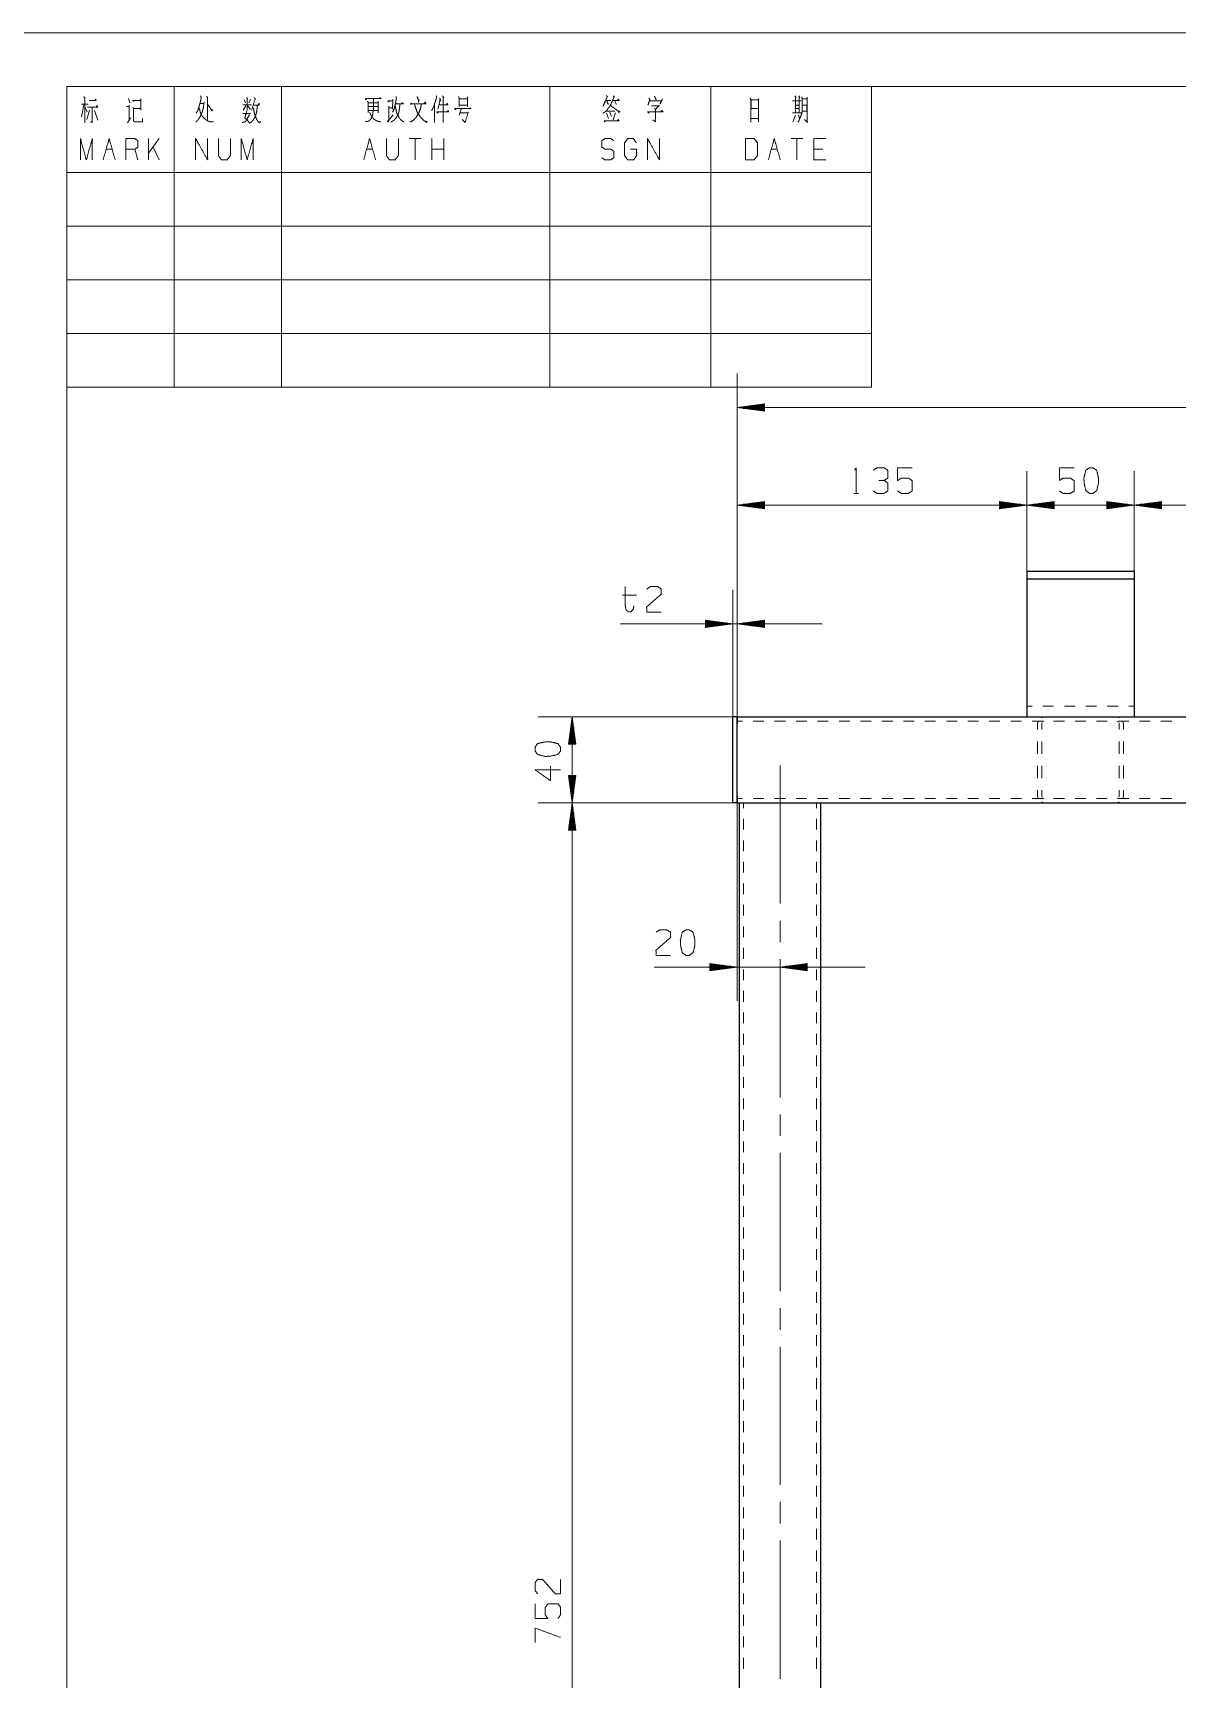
# Model space of a CAD drawing. Header units: millimetres. Extents: x 2210 to 79821, y -19430 to 2344.
# Drawn here: x 6699.8 to 6806.4, y 1636.4 to 1789.8 of the extents above; entities that cross this region are included whole.
import ezdxf

# ---------------------------------------------------------------- set-up
doc = ezdxf.new("R2010")
doc.units = ezdxf.units.MM
doc.layers.add('101', color=7, linetype='Continuous', true_color=0xffffff)

msp = doc.modelspace()

# ---------------------------------------------------------------- linework, layer by layer
at = {"layer": '101', "color": 133, "linetype": 'Continuous', "lineweight": 18}
for p, q in [((7097.92, 1789.82), (6677.92, 1789.82)), ((6702.92, 1784.82), (6702.92, 1756.82)), ((7092.92, 1784.82), (6702.92, 1784.82)), ((6702.92, 1784.82), (6702.92, 1497.82)), ((6702.92, 1784.82), (6777.92, 1784.82)), ((6702.92, 1784.82), (6777.92, 1784.82)), ((6702.92, 1784.82), (6777.92, 1784.82)), ((6712.92, 1784.82), (6712.92, 1756.82)), ((6722.92, 1784.82), (6722.92, 1756.82)), ((6747.92, 1784.82), (6747.92, 1756.82)), ((6762.92, 1784.82), (6762.92, 1756.82)), ((6777.92, 1784.82), (6777.92, 1756.82)), ((6702.92, 1776.82), (6777.92, 1776.82)), ((6702.92, 1771.82), (6777.92, 1771.82)), ((6702.92, 1766.82), (6777.92, 1766.82)), ((6702.92, 1761.82), (6777.92, 1761.82)), ((6702.92, 1756.82), (6777.92, 1756.82))]:
    msp.add_line(p, q, dxfattribs=at)
at = {"layer": '101', "color": 72, "linetype": 'Continuous', "lineweight": 18}
for p, q in [((6704.49, 1783.12), (6704.27, 1782.01)), ((6704.28, 1783.19), (6704.9, 1783.19)), ((6704.6, 1782.96), (6704.82, 1782.48)), ((6708.66, 1783.7), (6708.79, 1783.31)), ((6709.05, 1782.9), (6709.14, 1782.79)), ((6715.33, 1783.23), (6715.68, 1783.23)), ((6719.6, 1783.02), (6719.34, 1782.61)), ((6719.44, 1783.6), (6719.58, 1783.31)), ((6719.79, 1783), (6720.03, 1782.73)), ((6720.06, 1783.64), (6719.87, 1783.31)), ((6731.03, 1783.31), (6731.91, 1783.31)), ((6731.03, 1782.96), (6731.89, 1782.96)), ((6731.92, 1783.45), (6731.92, 1782.38)), ((6732.92, 1782.98), (6732.92, 1781.72)), ((6732.93, 1782.83), (6733.27, 1782.83)), ((6733.31, 1783.64), (6733.28, 1782.71)), ((6737.19, 1783.1), (6737.19, 1781.47)), ((6739.47, 1783.68), (6740.23, 1783.68)), ((6739.47, 1783.1), (6740.23, 1783.1)), ((6740.25, 1783.87), (6740.25, 1782.92)), ((6753.95, 1783.5), (6754.13, 1783.16)), ((6771.14, 1783.95), (6771.24, 1783.81)), ((6705.03, 1782.61), (6704.79, 1781.74)), ((6705.48, 1782.59), (6705.79, 1781.7)), ((6708.57, 1781.45), (6708.85, 1781.9)), ((6719.31, 1782.3), (6720.07, 1782.3)), ((6731.01, 1782.59), (6731.89, 1782.59)), ((6739.65, 1782.73), (6739.47, 1782.15)), ((6739.52, 1782.38), (6740.25, 1782.38)), ((6753.22, 1782.34), (6753.4, 1781.84)), ((6753.27, 1782.54), (6753.98, 1782.54)), ((6753.51, 1782.44), (6753.68, 1782.03)), ((6754.04, 1782.38), (6753.84, 1781.72)), ((6770.83, 1782.15), (6770.57, 1781.53)), ((6770.77, 1782.77), (6771.17, 1782.77)), ((6771.09, 1782.19), (6771.2, 1781.86)), ((6771.67, 1781.76), (6771.91, 1781.51)), ((6711.51, 1779.97), (6710.54, 1778.6)), ((6710.54, 1778), (6710.54, 1779.97)), ((6735.93, 1779.97), (6734.82, 1779.97)), ((6735.38, 1779.97), (6735.38, 1778)), ((6736.94, 1778), (6736.94, 1779.97)), ((6738.05, 1778), (6738.05, 1779.97)), ((6771.52, 1779.97), (6770.41, 1779.97)), ((6770.96, 1779.97), (6770.96, 1778)), ((6706.58, 1778.99), (6707.13, 1778.99)), ((6709.53, 1778), (6709.26, 1778.99)), ((6711.51, 1778), (6710.95, 1779.18)), ((6730.85, 1778.99), (6731.41, 1778.99)), ((6738.05, 1778.99), (6736.94, 1778.99)), ((6768.56, 1778.99), (6769.12, 1778.99)), ((6773.36, 1778.99), (6772.53, 1778.99)), ((6776.26, 1746.91), (6776.69, 1746.91)), ((6754.7, 1737.42), (6756.02, 1737.42))]:
    msp.add_line(p, q, dxfattribs=at)
at = {"layer": '101', "color": 22, "linetype": 'Continuous', "lineweight": 18}
for p, q in [((6765.38, 1726.07), (6765.38, 1758.08)), ((6767.92, 1755.24), (6765.38, 1754.91)), ((6767.92, 1755.24), (6767.89, 1755.24)), ((6767.92, 1755.24), (6767.89, 1755.24)), ((6767.92, 1754.57), (6767.92, 1755.24)), ((6765.38, 1754.91), (6767.92, 1754.57)), ((6765.38, 1754.91), (6873.38, 1754.91)), ((6767.92, 1754.93), (6765.58, 1754.93)), ((6767.92, 1754.88), (6765.58, 1754.88)), ((6767.92, 1754.98), (6765.96, 1754.98)), ((6767.92, 1754.83), (6765.96, 1754.83)), ((6767.92, 1755.04), (6766.35, 1755.04)), ((6767.92, 1754.78), (6766.35, 1754.78)), ((6767.92, 1755.09), (6766.73, 1755.09)), ((6767.92, 1754.73), (6766.73, 1754.73)), ((6767.92, 1755.14), (6767.12, 1755.14)), ((6767.92, 1754.68), (6767.12, 1754.68)), ((6767.92, 1755.19), (6767.51, 1755.19)), ((6767.92, 1754.63), (6767.51, 1754.63)), ((6767.92, 1754.58), (6767.89, 1754.58)), ((6767.92, 1754.58), (6767.89, 1754.58)), ((6765.38, 1726.07), (6765.38, 1748.99)), ((6792.38, 1739.61), (6792.38, 1748.99)), ((6792.38, 1739.61), (6792.38, 1748.99)), ((6802.38, 1739.61), (6802.38, 1748.99)), ((6802.38, 1739.61), (6802.38, 1748.99)), ((6767.92, 1746.15), (6765.38, 1745.81)), ((6767.92, 1746.04), (6767.12, 1746.04)), ((6767.92, 1746.09), (6767.51, 1746.09)), ((6767.92, 1746.14), (6767.89, 1746.14)), ((6767.92, 1746.14), (6767.89, 1746.14)), ((6767.92, 1745.48), (6767.92, 1746.15)), ((6789.84, 1746.15), (6789.84, 1745.48)), ((6792.38, 1745.81), (6789.84, 1746.15)), ((6789.84, 1746.14), (6789.88, 1746.14)), ((6789.84, 1746.14), (6789.88, 1746.14)), ((6789.84, 1746.09), (6790.26, 1746.09)), ((6789.84, 1746.04), (6790.65, 1746.04)), ((6794.92, 1746.15), (6792.38, 1745.81)), ((6794.92, 1746.04), (6794.12, 1746.04)), ((6794.92, 1746.09), (6794.51, 1746.09)), ((6794.92, 1746.14), (6794.89, 1746.14)), ((6794.92, 1746.14), (6794.89, 1746.14)), ((6794.92, 1745.48), (6794.92, 1746.15)), ((6799.84, 1746.15), (6799.84, 1745.48)), ((6802.38, 1745.81), (6799.84, 1746.15)), ((6799.84, 1746.14), (6799.88, 1746.14)), ((6799.84, 1746.14), (6799.88, 1746.14)), ((6799.84, 1746.09), (6800.26, 1746.09)), ((6799.84, 1746.04), (6800.65, 1746.04)), ((6804.92, 1746.15), (6802.38, 1745.81)), ((6804.92, 1746.04), (6804.12, 1746.04)), ((6804.92, 1746.09), (6804.51, 1746.09)), ((6804.92, 1746.14), (6804.89, 1746.14)), ((6804.92, 1746.14), (6804.89, 1746.14)), ((6804.92, 1745.48), (6804.92, 1746.15)), ((6765.38, 1745.81), (6767.92, 1745.48)), ((6765.38, 1745.81), (6792.38, 1745.81)), ((6767.92, 1745.84), (6765.58, 1745.84)), ((6767.92, 1745.79), (6765.58, 1745.79)), ((6767.92, 1745.89), (6765.96, 1745.89)), ((6767.92, 1745.74), (6765.96, 1745.74)), ((6767.92, 1745.94), (6766.35, 1745.94)), ((6767.92, 1745.69), (6766.35, 1745.69)), ((6767.92, 1745.99), (6766.73, 1745.99)), ((6767.92, 1745.64), (6766.73, 1745.64)), ((6767.92, 1745.59), (6767.12, 1745.59)), ((6767.92, 1745.53), (6767.51, 1745.53)), ((6767.92, 1745.48), (6767.89, 1745.48)), ((6767.92, 1745.48), (6767.89, 1745.48)), ((6789.84, 1745.99), (6791.03, 1745.99)), ((6789.84, 1745.94), (6791.42, 1745.94)), ((6789.84, 1745.89), (6791.8, 1745.89)), ((6789.84, 1745.84), (6792.19, 1745.84)), ((6789.84, 1745.48), (6792.38, 1745.81)), ((6789.84, 1745.79), (6792.19, 1745.79)), ((6789.84, 1745.74), (6791.8, 1745.74)), ((6789.84, 1745.69), (6791.42, 1745.69)), ((6789.84, 1745.64), (6791.03, 1745.64)), ((6789.84, 1745.59), (6790.65, 1745.59)), ((6789.84, 1745.53), (6790.26, 1745.53)), ((6789.84, 1745.48), (6789.88, 1745.48)), ((6789.84, 1745.48), (6789.88, 1745.48)), ((6792.38, 1745.81), (6794.92, 1745.48)), ((6792.38, 1745.81), (6802.38, 1745.81)), ((6794.92, 1745.84), (6792.58, 1745.84)), ((6794.92, 1745.79), (6792.58, 1745.79)), ((6794.92, 1745.89), (6792.96, 1745.89)), ((6794.92, 1745.74), (6792.96, 1745.74)), ((6794.92, 1745.94), (6793.35, 1745.94)), ((6794.92, 1745.69), (6793.35, 1745.69)), ((6794.92, 1745.99), (6793.73, 1745.99)), ((6794.92, 1745.64), (6793.73, 1745.64)), ((6794.92, 1745.59), (6794.12, 1745.59)), ((6794.92, 1745.53), (6794.51, 1745.53)), ((6794.92, 1745.48), (6794.89, 1745.48)), ((6794.92, 1745.48), (6794.89, 1745.48)), ((6799.84, 1745.99), (6801.03, 1745.99)), ((6799.84, 1745.94), (6801.42, 1745.94)), ((6799.84, 1745.89), (6801.8, 1745.89)), ((6799.84, 1745.84), (6802.19, 1745.84)), ((6799.84, 1745.48), (6802.38, 1745.81)), ((6799.84, 1745.79), (6802.19, 1745.79)), ((6799.84, 1745.74), (6801.8, 1745.74)), ((6799.84, 1745.69), (6801.42, 1745.69)), ((6799.84, 1745.64), (6801.03, 1745.64)), ((6799.84, 1745.59), (6800.65, 1745.59)), ((6799.84, 1745.53), (6800.26, 1745.53)), ((6799.84, 1745.48), (6799.88, 1745.48)), ((6799.84, 1745.48), (6799.88, 1745.48)), ((6802.38, 1745.81), (6804.92, 1745.48)), ((6802.38, 1745.81), (6836.38, 1745.81)), ((6804.92, 1745.84), (6802.58, 1745.84)), ((6804.92, 1745.79), (6802.58, 1745.79)), ((6804.92, 1745.89), (6802.96, 1745.89)), ((6804.92, 1745.74), (6802.96, 1745.74)), ((6804.92, 1745.94), (6803.35, 1745.94)), ((6804.92, 1745.69), (6803.35, 1745.69)), ((6804.92, 1745.99), (6803.73, 1745.99)), ((6804.92, 1745.64), (6803.73, 1745.64)), ((6804.92, 1745.59), (6804.12, 1745.59)), ((6804.92, 1745.53), (6804.51, 1745.53)), ((6804.92, 1745.48), (6804.89, 1745.48)), ((6804.92, 1745.48), (6804.89, 1745.48)), ((6764.98, 1726.07), (6764.98, 1737.93)), ((6765.38, 1726.07), (6765.38, 1737.93)), ((6773.32, 1734.75), (6754.52, 1734.75)), ((6762.44, 1735.09), (6762.44, 1734.42)), ((6764.98, 1734.75), (6762.44, 1735.09)), ((6762.44, 1735.08), (6762.48, 1735.08)), ((6762.44, 1735.08), (6762.48, 1735.08)), ((6762.44, 1735.03), (6762.86, 1735.03)), ((6762.44, 1734.98), (6763.25, 1734.98)), ((6762.44, 1734.93), (6763.63, 1734.93)), ((6762.44, 1734.88), (6764.02, 1734.88)), ((6762.44, 1734.83), (6764.4, 1734.83)), ((6762.44, 1734.78), (6764.79, 1734.78)), ((6762.44, 1734.42), (6764.98, 1734.75)), ((6762.44, 1734.73), (6764.79, 1734.73)), ((6762.44, 1734.67), (6764.4, 1734.67)), ((6762.44, 1734.62), (6764.02, 1734.62)), ((6762.44, 1734.57), (6763.63, 1734.57)), ((6762.44, 1734.52), (6763.25, 1734.52)), ((6762.44, 1734.47), (6762.86, 1734.47)), ((6762.44, 1734.42), (6762.48, 1734.42)), ((6762.44, 1734.42), (6762.48, 1734.42)), ((6767.92, 1735.09), (6765.38, 1734.75)), ((6765.38, 1734.75), (6767.92, 1734.42)), ((6767.92, 1734.78), (6765.58, 1734.78)), ((6767.92, 1734.73), (6765.58, 1734.73)), ((6767.92, 1734.83), (6765.96, 1734.83)), ((6767.92, 1734.67), (6765.96, 1734.67)), ((6767.92, 1734.88), (6766.35, 1734.88)), ((6767.92, 1734.62), (6766.35, 1734.62)), ((6767.92, 1734.93), (6766.73, 1734.93)), ((6767.92, 1734.57), (6766.73, 1734.57)), ((6767.92, 1734.98), (6767.12, 1734.98)), ((6767.92, 1734.52), (6767.12, 1734.52)), ((6767.92, 1735.03), (6767.51, 1735.03)), ((6767.92, 1734.47), (6767.51, 1734.47)), ((6767.92, 1735.08), (6767.89, 1735.08)), ((6767.92, 1735.08), (6767.89, 1735.08)), ((6767.92, 1734.42), (6767.89, 1734.42)), ((6767.92, 1734.42), (6767.89, 1734.42)), ((6767.92, 1734.42), (6767.92, 1735.09)), ((6764.98, 1726.07), (6746.84, 1726.07)), ((6750.02, 1726.07), (6749.68, 1723.53)), ((6750.02, 1718.07), (6750.02, 1726.07)), ((6750.35, 1723.53), (6750.02, 1726.07)), ((6749.84, 1723.53), (6749.84, 1724.72)), ((6749.89, 1723.53), (6749.89, 1725.11)), ((6749.94, 1723.53), (6749.94, 1725.49)), ((6749.99, 1723.53), (6749.99, 1725.88)), ((6750.04, 1723.53), (6750.04, 1725.88)), ((6750.1, 1723.53), (6750.1, 1725.49)), ((6750.15, 1723.53), (6750.15, 1725.11)), ((6750.2, 1723.53), (6750.2, 1724.72)), ((6749.68, 1723.53), (6750.35, 1723.53)), ((6749.69, 1723.53), (6749.69, 1723.57)), ((6749.69, 1723.53), (6749.69, 1723.57)), ((6749.74, 1723.53), (6749.74, 1723.95)), ((6749.79, 1723.53), (6749.79, 1724.34)), ((6750.25, 1723.53), (6750.25, 1724.34)), ((6750.3, 1723.53), (6750.3, 1723.95)), ((6750.35, 1723.53), (6750.35, 1723.57)), ((6750.35, 1723.53), (6750.35, 1723.57)), ((6750.35, 1720.61), (6749.68, 1720.61)), ((6749.68, 1720.61), (6750.02, 1718.07)), ((6749.69, 1720.61), (6749.69, 1720.58)), ((6749.69, 1720.61), (6749.69, 1720.58)), ((6749.74, 1720.61), (6749.74, 1720.2)), ((6749.79, 1720.61), (6749.79, 1719.81)), ((6749.84, 1720.61), (6749.84, 1719.42)), ((6749.89, 1720.61), (6749.89, 1719.04)), ((6749.94, 1720.61), (6749.94, 1718.65)), ((6749.99, 1720.61), (6749.99, 1718.27)), ((6750.02, 1718.07), (6750.35, 1720.61)), ((6750.04, 1720.61), (6750.04, 1718.27)), ((6750.1, 1720.61), (6750.1, 1718.65)), ((6750.15, 1720.61), (6750.15, 1719.04)), ((6750.2, 1720.61), (6750.2, 1719.42)), ((6750.25, 1720.61), (6750.25, 1719.81)), ((6750.3, 1720.61), (6750.3, 1720.2)), ((6750.35, 1720.61), (6750.35, 1720.58)), ((6750.35, 1720.61), (6750.35, 1720.58)), ((6764.98, 1718.07), (6746.84, 1718.07)), ((6765.58, 1718.07), (6746.84, 1718.07)), ((6750.02, 1718.07), (6749.68, 1715.53)), ((6749.89, 1715.53), (6749.89, 1717.11)), ((6749.94, 1715.53), (6749.94, 1717.49)), ((6749.99, 1715.53), (6749.99, 1717.88)), ((6750.02, 1567.67), (6750.02, 1718.07)), ((6750.35, 1715.53), (6750.02, 1718.07)), ((6750.04, 1715.53), (6750.04, 1717.88)), ((6750.1, 1715.53), (6750.1, 1717.49)), ((6750.15, 1715.53), (6750.15, 1717.11)), ((6765.38, 1718.07), (6765.38, 1699.58)), ((6749.68, 1715.53), (6750.35, 1715.53)), ((6749.69, 1715.53), (6749.69, 1715.57)), ((6749.69, 1715.53), (6749.69, 1715.57)), ((6749.74, 1715.53), (6749.74, 1715.95)), ((6749.79, 1715.53), (6749.79, 1716.34)), ((6749.84, 1715.53), (6749.84, 1716.72)), ((6750.2, 1715.53), (6750.2, 1716.72)), ((6750.25, 1715.53), (6750.25, 1716.34)), ((6750.3, 1715.53), (6750.3, 1715.95)), ((6750.35, 1715.53), (6750.35, 1715.57)), ((6750.35, 1715.53), (6750.35, 1715.57)), ((6762.84, 1703.09), (6762.84, 1702.42)), ((6762.84, 1703.09), (6762.88, 1703.09)), ((6765.38, 1702.76), (6762.84, 1703.09)), ((6762.84, 1703.09), (6762.88, 1703.09)), ((6762.84, 1703.04), (6763.26, 1703.04)), ((6771.92, 1703.09), (6769.38, 1702.76)), ((6771.92, 1703.04), (6771.51, 1703.04)), ((6771.92, 1703.09), (6771.89, 1703.09)), ((6771.92, 1703.09), (6771.89, 1703.09)), ((6771.92, 1702.42), (6771.92, 1703.09)), ((6777.32, 1702.76), (6757.66, 1702.76)), ((6762.84, 1702.98), (6763.65, 1702.98)), ((6762.84, 1702.93), (6764.03, 1702.93)), ((6762.84, 1702.88), (6764.42, 1702.88)), ((6762.84, 1702.83), (6764.8, 1702.83)), ((6762.84, 1702.78), (6765.19, 1702.78)), ((6762.84, 1702.42), (6765.38, 1702.76)), ((6762.84, 1702.73), (6765.19, 1702.73)), ((6762.84, 1702.68), (6764.8, 1702.68)), ((6762.84, 1702.63), (6764.42, 1702.63)), ((6762.84, 1702.58), (6764.03, 1702.58)), ((6762.84, 1702.53), (6763.65, 1702.53)), ((6762.84, 1702.48), (6763.26, 1702.48)), ((6762.84, 1702.43), (6762.88, 1702.43)), ((6762.84, 1702.43), (6762.88, 1702.43)), ((6769.38, 1702.76), (6771.92, 1702.42)), ((6771.92, 1702.78), (6769.58, 1702.78)), ((6771.92, 1702.73), (6769.58, 1702.73)), ((6771.92, 1702.83), (6769.96, 1702.83)), ((6771.92, 1702.68), (6769.96, 1702.68)), ((6771.92, 1702.88), (6770.35, 1702.88)), ((6771.92, 1702.63), (6770.35, 1702.63)), ((6771.92, 1702.93), (6770.73, 1702.93)), ((6771.92, 1702.58), (6770.73, 1702.58)), ((6771.92, 1702.98), (6771.12, 1702.98)), ((6771.92, 1702.53), (6771.12, 1702.53)), ((6771.92, 1702.48), (6771.51, 1702.48)), ((6771.92, 1702.43), (6771.89, 1702.43)), ((6771.92, 1702.43), (6771.89, 1702.43))]:
    msp.add_line(p, q, dxfattribs=at)
at = {"layer": '101', "color": 92, "linetype": 'Continuous', "lineweight": 25}
for p, q in [((6802.38, 1739.61), (6792.38, 1739.61)), ((6792.38, 1739.61), (6792.38, 1738.9)), ((6802.38, 1738.9), (6792.38, 1738.9)), ((6792.38, 1738.9), (6792.38, 1736.66)), ((6802.38, 1739.61), (6802.38, 1738.9)), ((6802.38, 1738.9), (6802.38, 1736.66)), ((6792.38, 1735.24), (6792.38, 1727.07)), ((6802.38, 1735.24), (6802.38, 1727.07)), ((6765.38, 1726.07), (6873.38, 1726.07)), ((6765.38, 1718.67), (6765.38, 1725.47)), ((6765.38, 1718.07), (6767.69, 1718.07)), ((6765.58, 1718.07), (6765.58, 1567.67)), ((6771.08, 1718.07), (6867.68, 1718.07)), ((6773.18, 1567.67), (6773.18, 1718.07))]:
    msp.add_line(p, q, dxfattribs=at)
at = {"layer": '101', "color": 72, "linetype": 'Continuous', "lineweight": 25}
for p, q in [((6765.38, 1726.07), (6764.98, 1726.07)), ((6764.98, 1718.67), (6764.98, 1725.47)), ((6765.38, 1718.67), (6765.38, 1725.47)), ((6765.38, 1718.07), (6764.98, 1718.07))]:
    msp.add_line(p, q, dxfattribs=at)
at = {"layer": '101', "color": 53, "linetype": 'Continuous', "lineweight": 18}
for p, q in [((6792.88, 1727.07), (6792.38, 1727.07)), ((6793.98, 1726.07), (6793.77, 1725.99)), ((6794.88, 1727.07), (6793.88, 1727.07)), ((6796.88, 1727.07), (6795.88, 1727.07)), ((6798.88, 1727.07), (6797.88, 1727.07)), ((6800.88, 1727.07), (6799.88, 1727.07)), ((6801, 1725.99), (6800.78, 1726.07)), ((6802.38, 1727.07), (6801.88, 1727.07)), ((6765.38, 1725.67), (6765.88, 1725.67)), ((6766.88, 1725.67), (6767.88, 1725.67)), ((6768.88, 1725.67), (6769.88, 1725.67)), ((6770.88, 1725.67), (6771.88, 1725.67)), ((6772.88, 1725.67), (6773.88, 1725.67)), ((6774.88, 1725.67), (6775.88, 1725.67)), ((6776.88, 1725.67), (6777.88, 1725.67)), ((6778.88, 1725.67), (6779.88, 1725.67)), ((6780.88, 1725.67), (6781.88, 1725.67)), ((6782.88, 1725.67), (6783.88, 1725.67)), ((6784.88, 1725.67), (6785.88, 1725.67)), ((6786.88, 1725.67), (6787.88, 1725.67)), ((6788.88, 1725.67), (6789.88, 1725.67)), ((6790.88, 1725.67), (6791.88, 1725.67)), ((6792.88, 1725.67), (6793.88, 1725.67)), ((6793.47, 1725.69), (6793.38, 1725.47)), ((6793.38, 1724.91), (6793.38, 1725.47)), ((6793.78, 1725.47), (6793.81, 1725.54)), ((6793.78, 1725.47), (6793.78, 1724.91)), ((6793.91, 1725.64), (6793.98, 1725.67)), ((6794.88, 1725.67), (6795.88, 1725.67)), ((6796.88, 1725.67), (6797.88, 1725.67)), ((6798.88, 1725.67), (6799.88, 1725.67)), ((6800.78, 1725.67), (6800.85, 1725.64)), ((6800.88, 1725.67), (6801.88, 1725.67)), ((6800.95, 1725.54), (6800.98, 1725.47)), ((6800.98, 1725.47), (6800.98, 1724.91)), ((6801.38, 1725.47), (6801.3, 1725.69)), ((6801.38, 1725.47), (6801.38, 1724.91)), ((6802.88, 1725.67), (6803.88, 1725.67)), ((6804.88, 1725.67), (6805.88, 1725.67)), ((6793.38, 1722.64), (6793.38, 1723.77)), ((6793.78, 1723.77), (6793.78, 1722.64)), ((6800.98, 1723.77), (6800.98, 1722.64)), ((6801.38, 1723.77), (6801.38, 1722.64)), ((6793.38, 1720.37), (6793.38, 1721.51)), ((6793.78, 1721.51), (6793.78, 1720.37)), ((6800.98, 1721.51), (6800.98, 1720.37)), ((6801.38, 1721.51), (6801.38, 1720.37)), ((6765.38, 1718.47), (6765.88, 1718.47)), ((6766.88, 1718.47), (6767.88, 1718.47)), ((6768.88, 1718.47), (6769.88, 1718.47)), ((6770.88, 1718.47), (6771.88, 1718.47)), ((6772.88, 1718.47), (6773.88, 1718.47)), ((6774.88, 1718.47), (6775.88, 1718.47)), ((6776.88, 1718.47), (6777.88, 1718.47)), ((6778.88, 1718.47), (6779.88, 1718.47)), ((6780.88, 1718.47), (6781.88, 1718.47)), ((6782.88, 1718.47), (6783.88, 1718.47)), ((6784.88, 1718.47), (6785.88, 1718.47)), ((6786.88, 1718.47), (6787.88, 1718.47)), ((6788.88, 1718.47), (6789.88, 1718.47)), ((6790.88, 1718.47), (6791.88, 1718.47)), ((6792.88, 1718.47), (6793.88, 1718.47)), ((6793.38, 1718.67), (6793.38, 1719.24)), ((6793.38, 1718.67), (6793.47, 1718.46)), ((6793.78, 1719.24), (6793.78, 1718.67)), ((6793.81, 1718.6), (6793.78, 1718.67)), ((6793.98, 1718.47), (6793.91, 1718.5)), ((6794.88, 1718.47), (6795.88, 1718.47)), ((6796.88, 1718.47), (6797.88, 1718.47)), ((6798.88, 1718.47), (6799.88, 1718.47)), ((6800.85, 1718.5), (6800.78, 1718.47)), ((6800.88, 1718.47), (6801.88, 1718.47)), ((6800.98, 1718.67), (6800.95, 1718.6)), ((6800.98, 1719.24), (6800.98, 1718.67)), ((6801.3, 1718.46), (6801.38, 1718.67)), ((6801.38, 1719.24), (6801.38, 1718.67)), ((6802.88, 1718.47), (6803.88, 1718.47)), ((6804.88, 1718.47), (6805.88, 1718.47)), ((6765.98, 1718.07), (6765.98, 1717.57)), ((6772.78, 1717.57), (6772.78, 1718.07)), ((6793.77, 1718.16), (6793.98, 1718.07)), ((6800.78, 1718.07), (6801, 1718.16)), ((6765.98, 1716.57), (6765.98, 1715.57)), ((6772.78, 1715.57), (6772.78, 1716.57)), ((6765.98, 1714.56), (6765.98, 1713.56)), ((6772.78, 1713.56), (6772.78, 1714.56)), ((6765.98, 1712.56), (6765.98, 1711.56)), ((6772.78, 1711.56), (6772.78, 1712.56)), ((6765.98, 1710.55), (6765.98, 1709.55)), ((6772.78, 1709.55), (6772.78, 1710.55)), ((6765.98, 1708.55), (6765.98, 1707.55)), ((6772.78, 1707.55), (6772.78, 1708.55)), ((6765.98, 1706.54), (6765.98, 1705.54)), ((6772.78, 1705.54), (6772.78, 1706.54)), ((6765.98, 1704.54), (6765.98, 1703.53)), ((6772.78, 1703.53), (6772.78, 1704.54)), ((6765.98, 1702.53), (6765.98, 1701.53)), ((6772.78, 1701.53), (6772.78, 1702.53)), ((6765.98, 1700.53), (6765.98, 1699.52)), ((6772.78, 1699.52), (6772.78, 1700.53)), ((6765.98, 1698.52), (6765.98, 1697.52)), ((6772.78, 1697.52), (6772.78, 1698.52)), ((6765.98, 1696.52), (6765.98, 1695.51)), ((6772.78, 1695.51), (6772.78, 1696.52)), ((6765.98, 1694.51), (6765.98, 1693.51)), ((6772.78, 1693.51), (6772.78, 1694.51)), ((6765.98, 1692.51), (6765.98, 1691.5)), ((6772.78, 1691.5), (6772.78, 1692.51)), ((6765.98, 1690.5), (6765.98, 1689.5)), ((6772.78, 1689.5), (6772.78, 1690.5)), ((6765.98, 1688.49), (6765.98, 1687.49)), ((6772.78, 1687.49), (6772.78, 1688.49)), ((6765.98, 1686.49), (6765.98, 1685.49)), ((6772.78, 1685.49), (6772.78, 1686.49)), ((6765.98, 1684.48), (6765.98, 1683.48)), ((6772.78, 1683.48), (6772.78, 1684.48)), ((6765.98, 1682.48), (6765.98, 1681.48)), ((6772.78, 1681.48), (6772.78, 1682.48)), ((6765.98, 1680.47), (6765.98, 1679.47)), ((6772.78, 1679.47), (6772.78, 1680.47)), ((6765.98, 1678.47), (6765.98, 1677.47)), ((6772.78, 1677.47), (6772.78, 1678.47)), ((6765.98, 1676.46), (6765.98, 1675.46)), ((6772.78, 1675.46), (6772.78, 1676.46)), ((6765.98, 1674.46), (6765.98, 1673.45)), ((6772.78, 1673.45), (6772.78, 1674.46)), ((6765.98, 1672.45), (6765.98, 1671.45)), ((6772.78, 1671.45), (6772.78, 1672.45)), ((6765.98, 1670.45), (6765.98, 1669.44)), ((6772.78, 1669.44), (6772.78, 1670.45)), ((6765.98, 1668.44), (6765.98, 1667.44)), ((6772.78, 1667.44), (6772.78, 1668.44)), ((6765.98, 1666.44), (6765.98, 1665.43)), ((6772.78, 1665.43), (6772.78, 1666.44)), ((6765.98, 1664.43), (6765.98, 1663.43)), ((6772.78, 1663.43), (6772.78, 1664.43)), ((6765.98, 1662.43), (6765.98, 1661.42)), ((6772.78, 1661.42), (6772.78, 1662.43)), ((6765.98, 1660.42), (6765.98, 1659.42)), ((6772.78, 1659.42), (6772.78, 1660.42)), ((6765.98, 1658.41), (6765.98, 1657.41)), ((6772.78, 1657.41), (6772.78, 1658.41)), ((6765.98, 1656.41), (6765.98, 1655.41)), ((6772.78, 1655.41), (6772.78, 1656.41)), ((6765.98, 1654.4), (6765.98, 1653.4)), ((6772.78, 1653.4), (6772.78, 1654.4)), ((6765.98, 1652.4), (6765.98, 1651.4)), ((6772.78, 1651.4), (6772.78, 1652.4)), ((6765.98, 1650.39), (6765.98, 1649.39)), ((6772.78, 1649.39), (6772.78, 1650.39)), ((6765.98, 1648.39), (6765.98, 1647.39)), ((6772.78, 1647.39), (6772.78, 1648.39)), ((6765.98, 1646.38), (6765.98, 1645.38)), ((6772.78, 1645.38), (6772.78, 1646.38)), ((6765.98, 1644.38), (6765.98, 1643.37)), ((6772.78, 1643.37), (6772.78, 1644.38)), ((6765.98, 1642.37), (6765.98, 1641.37)), ((6772.78, 1641.37), (6772.78, 1642.37)), ((6765.98, 1640.37), (6765.98, 1639.36)), ((6772.78, 1639.36), (6772.78, 1640.37)), ((6765.98, 1638.36), (6765.98, 1637.36)), ((6772.78, 1637.36), (6772.78, 1638.36))]:
    msp.add_line(p, q, dxfattribs=at)
at = {"layer": '101', "color": 151, "linetype": 'Continuous', "lineweight": 18}
for p, q in [((6769.38, 1705.08), (6769.38, 1707.08)), ((6769.38, 1690.61), (6769.38, 1703.49)), ((6769.38, 1687.02), (6769.38, 1689.02)), ((6769.38, 1672.55), (6769.38, 1685.43)), ((6769.38, 1668.96), (6769.38, 1670.97)), ((6769.38, 1654.49), (6769.38, 1667.37)), ((6769.38, 1650.9), (6769.38, 1652.91)), ((6769.38, 1636.43), (6769.38, 1649.31))]:
    msp.add_line(p, q, dxfattribs=at)
at = {"layer": '101', "color": 72, "linetype": 'Continuous', "lineweight": 18}
for points, knots in [([(6704.49, 1783.89), (6704.59, 1783.77), (6704.59, 1781.43)], [0, 0, 0.064393, 1, 1]), ([(6704.84, 1782.9), (6705.79, 1782.9), (6705.73, 1783.06), (6705.66, 1782.92)], [0, 0, 0.737857, 0.874089, 1, 1]), ([(6705.01, 1783.52), (6705.64, 1783.52), (6705.6, 1783.64), (6705.55, 1783.56)], [0, 0, 0.736257, 0.890366, 1, 1]), ([(6705.28, 1782.9), (6705.28, 1781.47), (6705.11, 1781.55)], [0, 0, 0.887515, 1, 1]), ([(6708.47, 1782.96), (6708.71, 1782.96), (6708.71, 1783.08), (6708.71, 1781.63)], [0, 0, 0.136549, 0.204721, 1, 1]), ([(6709.2, 1783.52), (6709.12, 1783.45), (6709.07, 1783.52), (6709.8, 1783.52), (6709.8, 1783.7), (6709.8, 1782.61), (6709.8, 1782.79), (6709.14, 1782.79), (6709.14, 1781.65), (6709.15, 1781.57), (6709.27, 1781.53), (6709.96, 1781.53), (6709.96, 1781.84)], [0, 0, 0.017819, 0.033666, 0.169515, 0.204099, 0.407776, 0.442364, 0.564628, 0.775991, 0.791603, 0.814658, 0.942357, 1, 1]), ([(6715.71, 1783.37), (6715.62, 1782.77), (6715.57, 1782.59), (6715.54, 1782.44), (6715.45, 1782.3), (6715.38, 1782.13), (6715.33, 1782.01), (6715.23, 1781.84), (6715.14, 1781.72), (6714.95, 1781.53)], [0, 0, 0.296659, 0.392137, 0.46442, 0.547267, 0.635799, 0.700206, 0.795426, 0.869797, 1, 1]), ([(6715.38, 1783.95), (6715.45, 1783.77), (6715.38, 1783.5), (6715.35, 1783.35), (6715.29, 1783.16), (6715.23, 1782.96), (6715.17, 1782.77), (6715.13, 1782.61), (6715.05, 1782.48), (6714.97, 1782.34)], [0, 0, 0.116545, 0.278927, 0.365002, 0.478708, 0.603961, 0.717668, 0.817418, 0.901357, 1, 1]), ([(6715.23, 1782.83), (6715.29, 1782.69), (6715.33, 1782.52), (6715.36, 1782.38), (6715.51, 1782.09), (6715.58, 1782.01), (6715.79, 1781.8), (6715.9, 1781.7), (6716.05, 1781.61), (6716.25, 1781.55), (6716.44, 1781.55), (6716.59, 1781.53)], [0, 0, 0.075191, 0.157626, 0.228751, 0.384956, 0.438117, 0.578248, 0.65344, 0.734339, 0.837348, 0.928887, 1, 1]), ([(6715.96, 1783.93), (6716.02, 1783.79), (6716.02, 1781.7)], [0, 0, 0.06955, 1, 1]), ([(6715.99, 1783.21), (6716.47, 1782.54), (6716.47, 1782.73)], [0, 0, 0.814818, 1, 1]), ([(6719.65, 1783.77), (6719.78, 1783.7), (6719.72, 1783.74), (6719.72, 1782.59), (6719.72, 1783.12), (6719.31, 1783.12), (6720.13, 1783.12)], [0, 0, 0.046318, 0.069123, 0.437816, 0.608997, 0.739331, 1, 1]), ([(6720.64, 1783.02), (6720.64, 1782.77), (6720.61, 1782.5), (6720.54, 1782.21), (6720.42, 1781.92), (6720.29, 1781.72), (6720.15, 1781.53), (6719.94, 1781.41)], [0, 0, 0.134106, 0.280228, 0.441583, 0.610314, 0.742762, 0.870657, 1, 1]), ([(6720.38, 1783.79), (6720.51, 1783.64), (6720.47, 1783.68), (6720.13, 1782.63)], [0, 0, 0.143537, 0.187773, 1, 1]), ([(6720.29, 1782.83), (6720.34, 1782.63), (6720.38, 1782.38), (6720.47, 1782.09), (6720.59, 1781.8), (6720.72, 1781.57), (6720.91, 1781.43), (6720.95, 1781.57)], [0, 0, 0.122124, 0.267694, 0.442444, 0.622807, 0.774615, 0.912625, 1, 1]), ([(6720.35, 1783.1), (6720.85, 1783.1), (6720.82, 1783.27), (6720.76, 1783.16)], [0, 0, 0.634119, 0.848445, 1, 1]), ([(6730.82, 1783.68), (6730.8, 1783.58), (6730.71, 1783.7), (6732.19, 1783.7), (6732.11, 1783.81), (6732.05, 1783.7)], [0, 0, 0.054227, 0.130909, 0.87613, 0.940043, 1, 1]), ([(6731.48, 1783.7), (6731.48, 1782.54), (6731.44, 1782.4), (6731.42, 1782.23), (6731.37, 1782.03), (6731.29, 1781.86), (6731.21, 1781.74), (6731.07, 1781.63), (6730.94, 1781.57), (6730.74, 1781.55)], [0, 0, 0.455623, 0.515134, 0.580482, 0.665033, 0.736192, 0.79598, 0.861823, 0.919058, 1, 1]), ([(6730.93, 1783.45), (6731.01, 1783.31), (6731.01, 1782.4)], [0, 0, 0.156848, 1, 1]), ([(6732.98, 1783.48), (6732.9, 1783.39), (6732.84, 1783.48), (6733.28, 1783.48)], [0, 0, 0.169755, 0.325542, 1, 1]), ([(6733.96, 1783.19), (6733.94, 1782.98), (6733.91, 1782.77), (6733.88, 1782.54), (6733.82, 1782.34), (6733.75, 1782.15), (6733.66, 1782.01), (6733.56, 1781.84), (6733.46, 1781.74), (6733.33, 1781.63), (6733.12, 1781.53)], [0, 0, 0.105429, 0.211651, 0.328282, 0.437572, 0.539265, 0.625346, 0.724284, 0.79827, 0.883378, 1, 1]), ([(6733.59, 1783.87), (6733.63, 1783.79), (6733.55, 1783.23), (6733.43, 1782.81), (6733.39, 1782.67), (6733.27, 1782.44)], [0, 0, 0.062603, 0.440485, 0.727862, 0.828992, 1, 1]), ([(6733.53, 1783), (6733.56, 1782.81), (6733.6, 1782.63), (6733.63, 1782.42), (6733.72, 1782.25), (6733.8, 1782.11), (6733.87, 1781.94), (6733.97, 1781.8), (6734.12, 1781.65), (6734.31, 1781.55)], [0, 0, 0.109654, 0.220947, 0.342501, 0.451483, 0.545868, 0.651144, 0.754315, 0.874064, 1, 1]), ([(6733.59, 1783.21), (6734.29, 1783.21), (6734.2, 1783.31), (6734.09, 1783.19)], [0, 0, 0.696293, 0.830826, 1, 1]), ([(6735.05, 1783.27), (6734.97, 1783.16), (6734.92, 1783.21), (6736.4, 1783.21), (6736.3, 1783.37), (6736.19, 1783.23)], [0, 0, 0.066333, 0.095822, 0.818123, 0.913284, 1, 1]), ([(6735.96, 1783.23), (6735.89, 1782.83), (6735.74, 1782.42), (6735.48, 1781.98), (6735.24, 1781.7), (6734.91, 1781.51)], [0, 0, 0.190069, 0.398701, 0.640199, 0.817216, 1, 1]), ([(6735.33, 1783.12), (6735.4, 1782.9), (6735.58, 1782.4), (6735.86, 1782.01), (6736.17, 1781.65), (6736.44, 1781.53), (6736.5, 1781.61), (6736.4, 1781.45)], [0, 0, 0.103286, 0.330833, 0.538837, 0.740597, 0.872112, 0.915905, 1, 1]), ([(6735.55, 1783.89), (6735.73, 1783.48), (6735.74, 1783.58), (6735.67, 1783.37)], [0, 0, 0.581176, 0.716263, 1, 1]), ([(6737.35, 1783.95), (6737.38, 1783.81), (6737.17, 1783.16), (6737.1, 1782.92), (6737.01, 1782.77), (6736.91, 1782.59)], [0, 0, 0.101083, 0.561706, 0.738774, 0.854629, 1, 1]), ([(6737.66, 1783.74), (6737.76, 1783.52), (6737.7, 1783.6), (6737.5, 1782.73)], [0, 0, 0.200658, 0.282145, 1, 1]), ([(6737.6, 1783.12), (6738.42, 1783.12), (6738.36, 1783.27), (6738.29, 1783.12)], [0, 0, 0.720068, 0.857376, 1, 1]), ([(6737.92, 1783.95), (6738.04, 1783.81), (6737.98, 1783.87), (6737.98, 1781.47)], [0, 0, 0.069697, 0.101625, 1, 1]), ([(6739.19, 1782.73), (6739.15, 1782.67), (6739.06, 1782.77), (6740.6, 1782.77), (6740.51, 1782.83), (6740.41, 1782.73)], [0, 0, 0.038001, 0.105809, 0.873511, 0.927246, 1, 1]), ([(6739.41, 1783.89), (6739.49, 1783.81), (6739.49, 1782.96)], [0, 0, 0.115189, 1, 1]), ([(6753.85, 1783.97), (6753.97, 1783.85), (6753.92, 1783.87), (6753.63, 1783.21), (6753.5, 1782.96), (6753.35, 1782.77), (6753.19, 1782.54), (6752.87, 1782.34)], [0, 0, 0.080396, 0.103261, 0.444362, 0.576789, 0.688375, 0.819716, 1, 1]), ([(6753.21, 1783.99), (6753.31, 1783.85), (6753.28, 1783.89), (6752.89, 1782.98), (6753.12, 1783.52), (6753.63, 1783.52), (6753.22, 1783.52), (6753.37, 1783.16)], [0, 0, 0.057042, 0.07334, 0.392466, 0.581127, 0.745774, 0.87749, 1, 1]), ([(6753.57, 1783.08), (6753.76, 1782.92), (6753.95, 1782.79), (6754.1, 1782.69), (6754.31, 1782.52), (6754.5, 1782.5), (6754.33, 1782.42)], [0, 0, 0.194845, 0.370351, 0.508814, 0.712321, 0.860156, 1, 1]), ([(6753.81, 1783.52), (6754.39, 1783.52), (6754.32, 1783.66), (6754.25, 1783.56)], [0, 0, 0.669422, 0.855054, 1, 1]), ([(6757.16, 1783.74), (6757.28, 1783.52), (6757.25, 1783.6), (6757.07, 1783.1)], [0, 0, 0.294025, 0.394866, 1, 1]), ([(6757.23, 1783.5), (6758.34, 1783.5), (6758.42, 1783.66), (6758.2, 1783.19)], [0, 0, 0.611939, 0.711554, 1, 1]), ([(6757.39, 1783.02), (6758.07, 1783.02), (6758.12, 1783.08), (6757.79, 1782.71), (6757.68, 1782.79), (6757.76, 1782.71), (6757.76, 1781.55), (6757.54, 1781.7)], [0, 0, 0.230144, 0.259318, 0.430979, 0.476011, 0.513789, 0.910079, 1, 1]), ([(6757.68, 1783.93), (6757.8, 1783.64), (6757.85, 1783.68), (6757.8, 1783.58)], [0, 0, 0.644011, 0.768354, 1, 1]), ([(6766.59, 1783.77), (6766.66, 1783.6), (6766.66, 1781.51), (6766.66, 1781.84), (6767.36, 1781.84), (6767.36, 1781.53), (6767.36, 1783.7), (6767.36, 1783.58), (6766.68, 1783.58), (6766.68, 1782.77), (6767.38, 1782.77)], [0, 0, 0.022322, 0.280074, 0.320905, 0.407511, 0.44579, 0.713751, 0.729062, 0.813864, 0.913394, 1, 1]), ([(6770.77, 1783.95), (6770.89, 1783.81), (6770.82, 1783.89), (6770.82, 1782.38), (6770.54, 1782.38), (6771.39, 1782.38), (6771.17, 1782.38), (6771.17, 1783.89), (6771.17, 1783.5), (6770.55, 1783.5), (6771.34, 1783.5), (6771.17, 1783.5), (6771.17, 1783.08), (6770.79, 1783.08)], [0, 0, 0.025061, 0.039924, 0.243199, 0.280605, 0.39479, 0.42432, 0.627595, 0.680502, 0.763188, 0.869498, 0.893122, 0.948813, 1, 1]), ([(6771.4, 1783.85), (6771.45, 1783.7), (6771.45, 1782.52), (6771.39, 1782.25), (6771.26, 1781.94), (6771.17, 1781.7), (6771.05, 1781.51)], [0, 0, 0.062372, 0.548434, 0.661879, 0.800828, 0.909362, 1, 1]), ([(6771.45, 1783.68), (6771.91, 1783.68), (6771.91, 1783.81), (6771.91, 1781.45), (6771.91, 1783.1), (6771.48, 1783.1), (6771.89, 1783.1), (6771.89, 1782.52), (6771.48, 1782.52)], [0, 0, 0.072646, 0.091913, 0.457973, 0.714856, 0.782961, 0.846526, 0.936435, 1, 1]), ([(6719.93, 1782.23), (6719.81, 1781.98), (6719.74, 1781.8), (6719.6, 1781.61), (6719.47, 1781.51), (6719.25, 1781.47)], [0, 0, 0.251055, 0.434029, 0.64262, 0.795766, 1, 1]), ([(6719.68, 1782.5), (6719.5, 1781.92), (6719.94, 1781.45)], [0, 0, 0.483237, 1, 1]), ([(6731.13, 1782.42), (6731.21, 1782.25), (6731.29, 1782.11), (6731.4, 1781.98), (6731.47, 1781.86), (6731.54, 1781.76), (6731.67, 1781.7), (6731.82, 1781.61), (6731.98, 1781.57), (6732.17, 1781.53)], [0, 0, 0.124249, 0.240531, 0.35103, 0.449957, 0.536949, 0.636896, 0.752292, 0.866372, 1, 1]), ([(6732.95, 1781.72), (6732.86, 1781.53), (6732.8, 1781.55), (6733.33, 1782.19)], [0, 0, 0.187521, 0.244051, 1, 1]), ([(6737.5, 1782.48), (6737.47, 1782.34), (6737.39, 1782.48), (6738.49, 1782.48), (6738.42, 1782.61), (6738.39, 1782.5)], [0, 0, 0.08907, 0.186879, 0.848313, 0.935185, 1, 1]), ([(6740.32, 1782.44), (6740.04, 1781.47), (6739.76, 1781.76)], [0, 0, 0.71586, 1, 1]), ([(6753.15, 1781.63), (6753.03, 1781.53), (6752.99, 1781.63), (6754.38, 1781.63), (6754.31, 1781.76), (6754.2, 1781.61)], [0, 0, 0.078897, 0.135659, 0.837617, 0.910404, 1, 1]), ([(6757.25, 1782.5), (6757.13, 1782.34), (6757.04, 1782.48), (6758.49, 1782.48), (6758.36, 1782.59), (6758.28, 1782.5)], [0, 0, 0.096613, 0.17732, 0.867547, 0.947356, 1, 1]), ([(6704.18, 1778), (6704.18, 1779.97), (6704.73, 1778), (6705.29, 1779.97), (6705.29, 1778)], [0, 0, 0.245192, 0.5, 0.754808, 1, 1]), ([(6708.42, 1778), (6708.42, 1779.97), (6709.26, 1779.97), (6709.53, 1779.78), (6709.53, 1779.18), (6709.26, 1778.99), (6708.42, 1778.99)], [0, 0, 0.400952, 0.571035, 0.639278, 0.761676, 0.829917, 1, 1]), ([(6714.92, 1778), (6714.92, 1779.97), (6716.03, 1778), (6716.03, 1779.97)], [0, 0, 0.317574, 0.682426, 1, 1]), ([(6717.04, 1779.97), (6717.04, 1778.39), (6717.31, 1778), (6717.86, 1778), (6718.16, 1778.39), (6718.16, 1779.97)], [0, 0, 0.337152, 0.438599, 0.557781, 0.662848, 1, 1]), ([(6719.17, 1778), (6719.17, 1779.97), (6719.72, 1778), (6720.28, 1779.97), (6720.28, 1778)], [0, 0, 0.245192, 0.5, 0.754808, 1, 1]), ([(6732.7, 1779.97), (6732.7, 1778.39), (6732.96, 1778), (6733.52, 1778), (6733.81, 1778.39), (6733.81, 1779.97)], [0, 0, 0.337152, 0.438599, 0.557781, 0.662848, 1, 1]), ([(6752.77, 1778.19), (6753.05, 1778), (6753.62, 1778), (6753.9, 1778.21), (6753.9, 1778.79), (6753.62, 1778.99), (6753.06, 1778.99), (6752.77, 1779.18), (6752.77, 1779.78), (6753.06, 1779.97), (6753.62, 1779.97), (6753.9, 1779.78)], [0, 0, 0.068035, 0.184054, 0.254521, 0.372333, 0.442799, 0.555843, 0.626367, 0.748393, 0.81892, 0.931964, 1, 1]), ([(6755.46, 1778.99), (6756.02, 1778.99), (6756.02, 1778.39), (6755.74, 1778), (6755.17, 1778), (6754.89, 1778.39), (6754.89, 1779.57), (6755.18, 1779.97), (6755.72, 1779.97), (6756, 1779.57)], [0, 0, 0.103295, 0.214797, 0.304261, 0.410274, 0.499739, 0.718892, 0.809956, 0.910533, 1, 1]), ([(6757.03, 1778), (6757.03, 1779.97), (6758.14, 1778), (6758.14, 1779.97)], [0, 0, 0.317574, 0.682426, 1, 1]), ([(6766.16, 1778), (6766.98, 1778), (6767.28, 1778.39), (6767.28, 1779.57), (6766.98, 1779.97), (6766.16, 1779.97), (6766.16, 1778)], [0, 0, 0.142133, 0.227159, 0.431787, 0.516817, 0.65895, 1, 1]), ([(6768.29, 1778), (6768.84, 1779.97), (6769.4, 1778)], [0, 0, 0.5, 1, 1]), ([(6773.64, 1778), (6772.53, 1778), (6772.53, 1779.97), (6773.64, 1779.97)], [0, 0, 0.265389, 0.734611, 1, 1]), ([(6776.33, 1749.08), (6776.48, 1749.28), (6776.48, 1746.91)], [0, 0, 0.093491, 1, 1]), ([(6779.09, 1748.11), (6779.42, 1748.33), (6779.42, 1749.06), (6779.09, 1749.28), (6778.4, 1749.28), (6778.06, 1749.06)], [0, 0, 0.153874, 0.429851, 0.583726, 0.846126, 1, 1]), ([(6780.34, 1747.13), (6780.68, 1746.91), (6781.36, 1746.91), (6781.7, 1747.13), (6781.7, 1748.08), (6781.36, 1748.33), (6780.68, 1748.33), (6780.34, 1748.11), (6780.34, 1749.28), (6781.7, 1749.28)], [0, 0, 0.062228, 0.168343, 0.230571, 0.376815, 0.441266, 0.547381, 0.609609, 0.79049, 1, 1]), ([(6795.42, 1747.13), (6795.76, 1746.91), (6796.45, 1746.91), (6796.79, 1747.13), (6796.79, 1748.08), (6796.45, 1748.33), (6795.76, 1748.33), (6795.42, 1748.11), (6795.42, 1749.28), (6796.79, 1749.28)], [0, 0, 0.062228, 0.168344, 0.230572, 0.376815, 0.441265, 0.547382, 0.609609, 0.790489, 1, 1]), ([(6798.55, 1746.91), (6798.89, 1747.16), (6799.06, 1747.86), (6799.06, 1748.33), (6798.89, 1749.06), (6798.55, 1749.28), (6798.21, 1749.28), (6797.88, 1749.06), (6797.7, 1748.33), (6797.72, 1747.86), (6797.88, 1747.16), (6798.21, 1746.91), (6798.55, 1746.91)], [0, 0, 0.067527, 0.183971, 0.260584, 0.380944, 0.446142, 0.500306, 0.565504, 0.685863, 0.76253, 0.878309, 0.945835, 1, 1]), ([(6778.08, 1747.13), (6778.4, 1746.91), (6779.09, 1746.91), (6779.42, 1747.13), (6779.42, 1747.86), (6779.09, 1748.11), (6778.58, 1748.11)], [0, 0, 0.12412, 0.343689, 0.472446, 0.703376, 0.836732, 1, 1]), ([(6755.77, 1736.42), (6755.68, 1736.07), (6755.49, 1735.87), (6755.24, 1735.87), (6755.03, 1736.07), (6754.96, 1736.42), (6754.96, 1738.24)], [0, 0, 0.107403, 0.190396, 0.26402, 0.350761, 0.456999, 1, 1]), ([(6756.97, 1737.99), (6757.29, 1738.22), (6757.98, 1738.22), (6758.31, 1737.99), (6758.31, 1737.52), (6756.95, 1736.32), (6756.97, 1735.84), (6758.31, 1735.84)], [0, 0, 0.069692, 0.192977, 0.265273, 0.350224, 0.674739, 0.759753, 1, 1]), ([(6748.93, 1723.24), (6748.68, 1723.58), (6747.98, 1723.75), (6747.5, 1723.75), (6746.78, 1723.58), (6746.55, 1723.24), (6746.55, 1722.9), (6746.78, 1722.57), (6747.5, 1722.39), (6747.98, 1722.41), (6748.68, 1722.57), (6748.93, 1722.9), (6748.93, 1723.24)], [0, 0, 0.067527, 0.183972, 0.260584, 0.380944, 0.446143, 0.500306, 0.565505, 0.685864, 0.762529, 0.87831, 0.945837, 1, 1]), ([(6747.98, 1721.48), (6747.98, 1720.13), (6746.55, 1721.14), (6748.93, 1721.14)], [0, 0, 0.245869, 0.565295, 1, 1]), ([(6757.83, 1706), (6758.15, 1706.22), (6758.84, 1706.22), (6759.18, 1706), (6759.18, 1705.52), (6757.82, 1704.32), (6757.83, 1703.85), (6759.18, 1703.85)], [0, 0, 0.069692, 0.192978, 0.265274, 0.350228, 0.674742, 0.759752, 1, 1]), ([(6760.94, 1703.85), (6761.28, 1704.1), (6761.45, 1704.8), (6761.45, 1705.27), (6761.28, 1706), (6760.94, 1706.22), (6760.61, 1706.22), (6760.27, 1706), (6760.09, 1705.27), (6760.11, 1704.8), (6760.27, 1704.1), (6760.61, 1703.85), (6760.94, 1703.85)], [0, 0, 0.067524, 0.183971, 0.260585, 0.380944, 0.446142, 0.500306, 0.565504, 0.685863, 0.762529, 0.878311, 0.945835, 1, 1]), ([(6746.78, 1644.35), (6746.55, 1644.67), (6746.55, 1645.35), (6746.78, 1645.69), (6747.25, 1645.69), (6748.45, 1644.33), (6748.93, 1644.35), (6748.93, 1645.69)], [0, 0, 0.069693, 0.192977, 0.265274, 0.350227, 0.67474, 0.759752, 1, 1]), ([(6748.7, 1642.05), (6748.93, 1642.39), (6748.93, 1643.08), (6748.7, 1643.41), (6747.75, 1643.41), (6747.5, 1643.08), (6747.5, 1642.39), (6747.73, 1642.05), (6746.55, 1642.05), (6746.55, 1643.41)], [0, 0, 0.062228, 0.168343, 0.230571, 0.376816, 0.441265, 0.547381, 0.609609, 0.79049, 1, 1]), ([(6748.93, 1640.29), (6746.55, 1641.14), (6746.55, 1639.79)], [0, 0, 0.652469, 1, 1])]:
    msp.add_open_spline(points, degree=1, knots=knots, dxfattribs=at)
for points in [[(6706.3, 1778), (6706.86, 1779.97), (6707.41, 1778)], [(6730.58, 1778), (6731.13, 1779.97), (6731.69, 1778)]]:
    msp.add_open_spline(points, degree=1, dxfattribs=at)
at = {"layer": '101', "color": 92, "linetype": 'Continuous', "lineweight": 25}
for points in [[(6792.38, 1736.66), (6792.38, 1735.24)], [(6802.38, 1736.66), (6802.38, 1735.24)], [(6765.38, 1726.07), (6765.38, 1725.47)], [(6792.38, 1727.07), (6792.38, 1726.57), (6792.38, 1726.07)], [(6802.38, 1727.07), (6802.38, 1726.57), (6802.38, 1726.07)], [(6765.38, 1718.67), (6765.38, 1718.07)], [(6767.69, 1718.07), (6769.38, 1718.07)], [(6769.38, 1718.07), (6771.08, 1718.07)]]:
    msp.add_open_spline(points, degree=1, dxfattribs=at)
at = {"layer": '101', "color": 72, "linetype": 'Continuous', "lineweight": 25}
for points in [[(6764.98, 1725.47), (6764.98, 1726.07)], [(6765.38, 1725.47), (6765.38, 1726.07)], [(6764.98, 1718.07), (6764.98, 1718.67)], [(6765.38, 1718.07), (6765.38, 1718.67)]]:
    msp.add_open_spline(points, degree=1, dxfattribs=at)
at = {"layer": '101', "color": 151, "linetype": 'Continuous', "lineweight": 18}
msp.add_open_spline([(6769.38, 1708.67), (6769.38, 1719.96), (6769.38, 1721.55)], degree=1, knots=[0, 0, 0.876723, 1, 1], dxfattribs=at)

doc.saveas('drawing.dxf')
